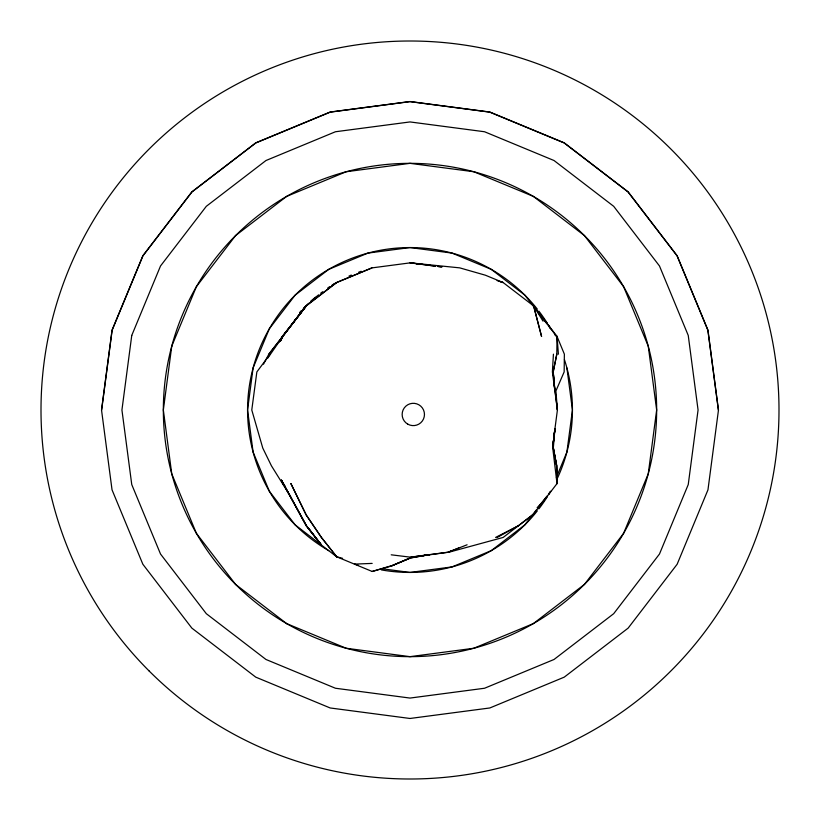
<?xml version="1.0" encoding="UTF-8"?>
<svg xmlns="http://www.w3.org/2000/svg" width="820" height="820" viewBox="0 0 820 820"><rect width="100%" height="100%" fill="white"/><g stroke="black" fill="none" stroke-linecap="round" stroke-linejoin="round"><path stroke-width="1.23" d="M556.811 354.168L553.203 371.911L554.894 390.955L553.203 371.911L556.811 354.168L557.026 336.425L533.635 305.942L503.162 282.562L485.409 275.212L459.712 267.863L410.256 262.851L372.167 267.863L336.671 282.562A147.149 147.149 0 0 0 332.305 285.186M553.428 354.168L552.393 371.911L557.405 410L553.9 436.66M497.197 537.438L518.394 525.743L533.533 514.181L557.026 483.574L556.544 465.411L553.305 448.089L554.894 429.044L553.971 436.66M552.762 448.089L554.894 429.044L552.762 448.089L557.005 483.595L556.811 465.832L553.305 448.089M553.039 444.276L553.5 440.473M101.639 410L112.145 330.193L142.946 255.819L191.952 191.952L255.758 142.854L330.163 112.032L410 101.526L489.837 112.032L564.242 142.854L628.13 191.87L677.146 255.758L707.967 330.163L718.474 410L707.967 489.837L677.146 564.242L628.13 628.13L564.242 677.146L489.837 707.967L410 718.474L330.163 707.967L255.758 677.146L191.87 628.13L142.854 564.242L112.032 489.837L101.526 410L112.032 330.163L142.854 255.758L191.87 191.87L255.819 142.946L330.193 112.145L410 101.639L489.806 112.145L564.18 142.946L628.048 191.952L677.053 255.819L707.855 330.193L718.361 410M553.059 443.005L553.397 440.473M556.401 477.394L566.907 452.045L572.442 410L566.907 367.954M279.097 341.971L282.295 336.425L306.198 305.942L282.797 336.425L280.502 340.864L282.685 336.425L280.481 340.864L282.726 336.425L306.198 305.942L336.671 282.562M263.517 364.152L268.847 354.168L306.198 305.942L282.531 336.425M279.62 341.643L282.767 336.425L268.847 354.168M267.597 358.34L282.808 336.425M270.118 354.168L256.855 371.911L251.781 410L262.779 448.089L271.44 465.832L290.608 496.623M291.92 324.228L305.942 305.942L336.425 282.562L371.911 267.863M536.249 510.019L524.861 524.861L491.221 550.671L452.045 566.907L410 572.442L381.556 568.691M537.766 508.041L546.878 496.161M548.395 494.183L550.671 491.221A162.442 162.442 0 0 1 548.775 494.419M537.11 507.775L545.331 498.816M533.635 514.058L503.162 537.438L449.247 552.137L410.256 557.385M495.598 537.438L518.394 525.743M419.768 556.021L429.29 554.648L410.256 558.061L391.212 566.077L372.167 571.468L336.671 556.77L295.138 524.861L269.329 491.221L253.093 452.045L247.558 410L253.093 367.954L269.329 328.779L295.138 295.138L328.779 269.329L367.954 253.093L410 247.558L452.045 253.093L491.221 269.329L524.861 295.138L536.249 309.981M410.256 558.061L391.212 566.015L410.256 557.897L429.29 554.648M458.687 548.006L448.519 552.137L410.256 557.149L391.212 554.812M450.662 551.224L448.335 552.137L467.092 544.787M372.167 571.468L391.212 565.779M415.012 556.708L417.39 556.36M372.167 563.401L354.424 564.119L357.971 565.011M435.717 266.141L429.29 265.352L435.317 266.141M438.167 266.449L442.011 266.92M428.481 265.198L410.256 262.851L428.224 265.198M437.726 266.449L441.344 266.92M410 262.851L412.542 263.179M416.345 263.681L418.887 264.019M342.586 558.338L336.671 556.77L334.878 555.109M500.743 281.865L503.162 282.562L497.104 280.624M555.099 334.898L557.026 336.425L564.375 354.168L564.16 371.911L555.909 390.955L557.405 410L555.12 390.955M555.16 334.816L557.026 336.425L558.41 354.168M306.198 525.558L321.44 545.074L308.484 528.141M537.766 311.959L546.878 323.838M548.395 325.817L550.671 328.779A162.442 162.442 0 0 0 548.775 325.581M281.414 480.253L306.198 525.466L321.44 545.074L306.198 525.753L281.414 480.253L285.155 486.629M306.198 525.149L281.342 480.028M545.331 321.184L556.483 336.425M282.808 483.574L285.001 486.598M533.635 305.942L541.559 336.425L533.635 305.942L543.055 321.184M553.1 446.377L556.544 465.411L556.934 483.687M553.151 371.911L554.894 390.955M299.812 312.461A147.149 147.149 0 0 1 301.534 310.555M303.277 308.679A147.149 147.149 0 0 1 305.05 306.844M306.844 305.05A147.149 147.149 0 0 1 308.679 303.277M310.555 301.534A147.149 147.149 0 0 1 315.382 297.291M327.744 287.984A147.149 147.149 0 0 1 329.886 286.559M332.049 285.186A147.149 147.149 0 0 1 336.425 282.562M348.951 276.104A147.149 147.149 0 0 1 351.308 275.059M564.426 359.611A162.442 162.442 0 0 1 557.559 477.927M547.473 496.541A162.442 162.442 0 0 1 538.873 508.882M537.326 510.87A162.442 162.442 0 0 1 381.341 569.89M328.779 550.671A162.442 162.442 0 0 1 287.051 303.841A162.442 162.442 0 0 1 537.326 309.13M538.873 311.118A162.442 162.442 0 0 1 547.473 323.459M300.069 312.461A147.149 147.149 0 0 1 301.791 310.555M303.533 308.679A147.149 147.149 0 0 1 305.306 306.844M310.811 301.534A147.149 147.149 0 0 1 318.631 294.841M320.671 293.252A147.149 147.149 0 0 1 322.731 291.705M358.74 272.158A147.149 147.149 0 0 1 361.169 271.276M131.753 335.441L121.934 410L131.753 484.558L160.525 554.033L206.312 613.688L265.967 659.475L335.441 688.246L410 698.066L484.558 688.246L554.033 659.475L613.688 613.688L659.475 554.033L688.246 484.558L698.066 410L688.246 335.441L659.475 265.967L613.688 206.312L554.033 160.525L484.558 131.753L410 121.934L335.441 131.753L265.967 160.525L206.312 206.312L160.525 265.967L131.753 335.441M171.749 346.163L163.344 410L171.749 473.837L196.39 533.328L235.586 584.414L286.672 623.61L346.163 648.251L410 656.656L473.837 648.251L533.328 623.61L584.414 584.414L623.61 533.328L648.251 473.837L656.656 410L648.251 346.163L623.61 286.672L584.414 235.586L533.328 196.39L473.837 171.749L410 163.344L346.163 171.749L286.672 196.39L235.586 235.586L196.39 286.672L171.749 346.163M336.671 556.77L321.44 537.5L306.198 514.96L290.885 483.574L306.198 514.96L321.44 537.5L336.671 556.77M407.724 424.124A11.162 11.162 0 0 0 424.463 414.459A11.162 11.162 0 0 0 407.724 404.793A11.162 11.162 0 0 0 407.724 424.124M149.076 670.924A369 369 0 0 0 766.423 505.499A369 369 0 0 0 314.501 53.577A369 369 0 0 0 149.076 670.924M286.672 623.61A246.656 246.656 0 0 0 656.656 410A246.656 246.656 0 0 0 286.672 196.39A246.656 246.656 0 0 0 286.672 623.61"/></g></svg>
